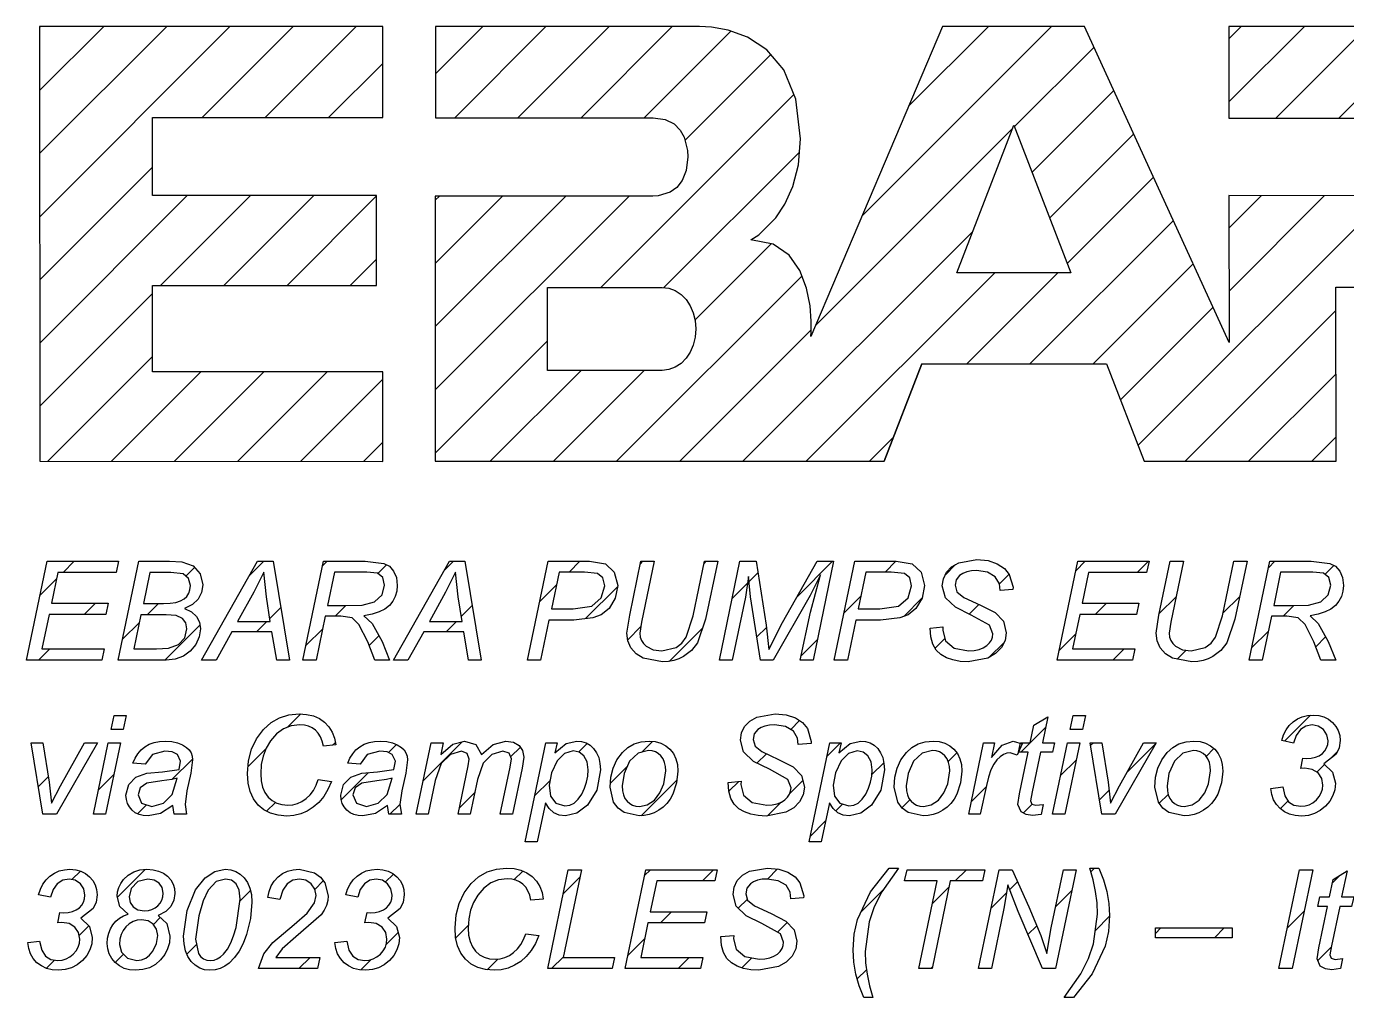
# Model space of a CAD drawing. Extents: x 165 to 842, y 228 to 389.
# Drawn here: x 697.1 to 790.9, y 296.8 to 365.9 of the extents above; entities that cross this region are included whole.
import ezdxf

# ---------------------------------------------------------------- set-up
doc = ezdxf.new("R2010")
doc.units = 0
doc.layers.add('DIM', color=3, linetype='CONTINUOUS')
doc.layers.add('LAYER_1', color=7, linetype='CONTINUOUS')

# ---------------------------------------------------------------- blocks, each defined once
blk = doc.blocks.new('ebara logo 2016')
at = {"layer": 'LAYER_1', "color": 250}
for points in [[(-5.8493, 76.8657), (-0.974, 76.8626), (-0.9777, 78.1392), (-4.2472, 78.1388), (-4.2472, 79.3661), (-1.0643, 79.3661), (-1.0643, 80.643), (-4.2472, 80.643), (-4.2472, 81.7517), (-0.977, 81.7517), (-0.9777, 83.0442), (-5.8535, 83.0472), (-5.8493, 76.8657)], [(7.9933, 81.6438), (8.8034, 79.5444), (7.1833, 79.5444), (7.9933, 81.6438)], [(2.9945, 79.3373), (3.0912, 79.3253), (3.1813, 79.291), (3.2628, 79.2366), (3.3339, 79.1646), (3.3925, 79.0772), (3.4368, 78.977), (3.4647, 78.8662), (3.4745, 78.7473), (3.4647, 78.6283), (3.4368, 78.5174), (3.3925, 78.4171), (3.3339, 78.3297), (3.2628, 78.2576), (3.1813, 78.2031), (3.0912, 78.1687), (2.9945, 78.1567), (1.3671, 78.1576), (1.3671, 79.3374), (2.9945, 79.3373)], [(-6.0407, 74.0397), (-5.7467, 75.4442), (-4.733, 75.4442), (-4.7667, 75.2843), (-5.5924, 75.2843), (-5.6846, 74.8474), (-4.8799, 74.8474), (-4.9132, 74.6872), (-5.718, 74.6872), (-5.8197, 74.1986), (-4.9354, 74.1986), (-4.9688, 74.0397), (-6.0407, 74.0397)], [(-4.735, 74.0397), (-4.441, 75.4442), (-4.0061, 75.4442), (-3.8298, 75.4347), (-3.6712, 75.3775), (-3.5712, 75.2663), (-3.5355, 75.1106), (-3.5515, 75.0017), (-3.5993, 74.9066), (-3.68, 74.8291), (-3.7942, 74.7725), (-3.6946, 74.7257), (-3.6238, 74.66), (-3.5814, 74.5784), (-3.5672, 74.4841), (-3.5839, 74.3706), (-3.6339, 74.2621), (-3.7111, 74.1677), (-3.8102, 74.0976), (-3.9261, 74.0542), (-4.0548, 74.0397), (-4.735, 74.0397)], [(-3.5508, 74.0397), (-2.7549, 75.4442), (-2.5335, 75.4442), (-2.3017, 74.0397), (-2.4835, 74.0397), (-2.5515, 74.4439), (-3.1199, 74.4439), (-3.3448, 74.0397), (-3.5508, 74.0397)], [(-2.111, 74.0397), (-1.8167, 75.4442), (-1.2278, 75.4442), (-0.9632, 75.4151), (-0.8828, 75.3729), (-0.822, 75.3052), (-0.7834, 75.2142), (-0.7706, 75.1021), (-0.7776, 75.02), (-0.7986, 74.9452), (-0.8337, 74.8777), (-0.8828, 74.8176), (-0.9474, 74.766), (-1.0293, 74.7244), (-1.1285, 74.6928), (-1.2448, 74.6711), (-1.129, 74.56), (-0.9871, 74.3042), (-0.8799, 74.0397), (-1.0898, 74.0397), (-1.1902, 74.3013), (-1.3148, 74.5466), (-1.4125, 74.6407), (-1.5744, 74.6633), (-1.7928, 74.6633), (-1.9233, 74.0397), (-2.111, 74.0397)], [(-0.8252, 74.0397), (-0.0293, 75.4442), (0.1921, 75.4442), (0.4239, 74.0397), (0.2421, 74.0397), (0.1741, 74.4439), (-0.3943, 74.4439), (-0.6192, 74.0397), (-0.8252, 74.0397)], [(1.0793, 74.0397), (1.3732, 75.4442), (1.9596, 75.4442), (2.1881, 75.4092), (2.314, 75.2895), (2.364, 75.0992), (2.3284, 74.9219), (2.2388, 74.7735), (2.1293, 74.6855), (2.0102, 74.6414), (1.7375, 74.6097), (1.3857, 74.6097), (1.267, 74.0397), (1.0793, 74.0397)], [(2.6924, 75.4442), (2.8804, 75.4442), (2.7003, 74.5809), (2.6783, 74.422), (2.6838, 74.3681), (2.7005, 74.3198), (2.7283, 74.2771), (2.7673, 74.2398), (2.8679, 74.1881), (2.9916, 74.1708), (3.1911, 74.2202), (3.274, 74.2813), (3.3372, 74.3654), (3.434, 74.6711), (3.5959, 75.4442), (3.7836, 75.4442), (3.6123, 74.6201), (3.4962, 74.2863), (3.4106, 74.1754), (3.297, 74.0891), (3.2307, 74.0567), (3.1594, 74.0334), (3.0828, 74.0195), (3.0011, 74.0148), (2.7258, 74.0675), (2.6237, 74.1302), (2.5511, 74.213), (2.5078, 74.3123), (2.4933, 74.4239), (2.5325, 74.6777), (2.6924, 75.4442)], [(3.8068, 74.0397), (4.0998, 75.4442), (4.3307, 75.4442), (4.4726, 74.5341), (4.5089, 74.1901), (4.7044, 74.5743), (5.1969, 75.4442), (5.4314, 75.4442), (5.1384, 74.0397), (4.9536, 74.0397), (5.1001, 74.7228), (5.2456, 75.2535), (5.0962, 74.9586), (4.573, 74.0397), (4.3922, 74.0397), (4.2512, 74.9403), (4.2234, 75.2287), (4.1767, 74.9354), (3.9896, 74.0397), (3.8068, 74.0397)], [(5.4392, 74.0397), (5.7331, 75.4442), (6.3195, 75.4442), (6.548, 75.4092), (6.6739, 75.2895), (6.7239, 75.0992), (6.6883, 74.9219), (6.5987, 74.7735), (6.4892, 74.6855), (6.3701, 74.6414), (6.0974, 74.6097), (5.7456, 74.6097), (5.6269, 74.0397), (5.4392, 74.0397)], [(6.8015, 74.4939), (6.9853, 74.5109), (6.9836, 74.4622), (7.0209, 74.3131), (7.1445, 74.2088), (7.3495, 74.1718), (7.4287, 74.1764), (7.498, 74.1902), (7.5574, 74.2133), (7.6066, 74.2457), (7.6454, 74.2839), (7.6731, 74.3247), (7.6897, 74.3682), (7.6952, 74.4144), (7.6484, 74.5351), (7.3868, 74.6806), (7.1609, 74.7908), (7.0209, 74.9262), (6.9758, 75.0936), (6.9907, 75.1965), (7.0353, 75.2888), (7.1084, 75.3658), (7.2089, 75.4223), (7.4673, 75.468), (7.6255, 75.4537), (7.7567, 75.4105), (7.8582, 75.3435), (7.9277, 75.2574), (7.9807, 75.0743), (7.9797, 75.0456), (7.7988, 75.0312), (7.7881, 75.124), (7.7289, 75.2228), (7.618, 75.2875), (7.4607, 75.3121), (7.3882, 75.3077), (7.3243, 75.2947), (7.2689, 75.2732), (7.222, 75.2431), (7.1731, 75.1817), (7.1569, 75.1031), (7.1838, 75.0106), (7.2805, 74.9308), (7.517, 74.8206), (7.7259, 74.715), (7.8436, 74.592), (7.8848, 74.4278), (7.8676, 74.3182), (7.8155, 74.2173), (7.7328, 74.132), (7.6236, 74.0685), (7.3427, 74.0158), (7.229, 74.0223), (7.1261, 74.0418), (7.0342, 74.0743), (6.9532, 74.1198), (6.8872, 74.1821), (6.8399, 74.2653), (6.8113, 74.3692), (6.8015, 74.4939)], [(8.6056, 74.0397), (8.8996, 75.4442), (9.9133, 75.4442), (9.8796, 75.2843), (9.0539, 75.2843), (8.9617, 74.8474), (9.7664, 74.8474), (9.7331, 74.6872), (8.9283, 74.6872), (8.8266, 74.1986), (9.7109, 74.1986), (9.6775, 74.0397), (8.6056, 74.0397)], [(10.2148, 75.4442), (10.4028, 75.4442), (10.2227, 74.5809), (10.2007, 74.422), (10.2062, 74.3681), (10.2229, 74.3198), (10.2507, 74.2771), (10.2897, 74.2398), (10.3903, 74.1881), (10.514, 74.1708), (10.7135, 74.2202), (10.7964, 74.2813), (10.8596, 74.3654), (10.9564, 74.6711), (11.1183, 75.4442), (11.306, 75.4442), (11.1347, 74.6201), (11.0186, 74.2863), (10.933, 74.1754), (10.8194, 74.0891), (10.7531, 74.0567), (10.6818, 74.0334), (10.6052, 74.0195), (10.5235, 74.0148), (10.2482, 74.0675), (10.1461, 74.1302), (10.0735, 74.213), (10.0302, 74.3123), (10.0157, 74.4239), (10.0549, 74.6777), (10.2148, 75.4442)], [(11.3348, 74.0397), (11.6291, 75.4442), (12.218, 75.4442), (12.4826, 75.4151), (12.563, 75.3729), (12.6238, 75.3052), (12.6624, 75.2142), (12.6752, 75.1021), (12.6682, 75.02), (12.6472, 74.9452), (12.6121, 74.8777), (12.563, 74.8176), (12.4984, 74.766), (12.4165, 74.7244), (12.3173, 74.6928), (12.201, 74.6711), (12.3168, 74.56), (12.4587, 74.3042), (12.5659, 74.0397), (12.356, 74.0397), (12.2556, 74.3013), (12.131, 74.5466), (12.0333, 74.6407), (11.8714, 74.6633), (11.653, 74.6633), (11.5225, 74.0397), (11.3348, 74.0397)], [(-4.3785, 74.8444), (-4.094, 74.8444), (-3.9992, 74.8485), (-3.9186, 74.8606), (-3.8524, 74.881), (-3.8004, 74.9095), (-3.7613, 74.9458), (-3.7333, 74.9895), (-3.7164, 75.0406), (-3.7108, 75.0992), (-3.7386, 75.2019), (-3.8128, 75.2646), (-3.9878, 75.2843), (-4.2866, 75.2843), (-4.3785, 74.8444)], [(-3.0394, 74.5887), (-2.5747, 74.5887), (-2.6294, 74.9412), (-2.6686, 75.2908), (-2.8085, 75.0044), (-3.0394, 74.5887)], [(-1.7611, 74.8157), (-1.5015, 74.8157), (-1.267, 74.8206), (-1.0924, 74.8683), (-0.9871, 74.969), (-0.9498, 75.1051), (-0.9776, 75.2117), (-1.0506, 75.2735), (-1.2036, 75.2898), (-1.6617, 75.2898), (-1.7611, 74.8157)], [(-0.3138, 74.5887), (0.1509, 74.5887), (0.0962, 74.9412), (0.057, 75.2908), (-0.0829, 75.0044), (-0.3138, 74.5887)], [(1.4193, 74.7689), (1.7287, 74.7689), (1.9932, 74.8075), (2.1283, 74.9259), (2.179, 75.0946), (2.1522, 75.2071), (2.0766, 75.2712), (1.8886, 75.2918), (1.5286, 75.2918), (1.4193, 74.7689)], [(5.7792, 74.7689), (6.0886, 74.7689), (6.3531, 74.8075), (6.4882, 74.9259), (6.5389, 75.0946), (6.5121, 75.2071), (6.4365, 75.2712), (6.2485, 75.2918), (5.8885, 75.2918), (5.7792, 74.7689)], [(11.6847, 74.8157), (11.9443, 74.8157), (12.1788, 74.8206), (12.3534, 74.8683), (12.4587, 74.969), (12.496, 75.1051), (12.4682, 75.2117), (12.3952, 75.2735), (12.2422, 75.2898), (11.7841, 75.2898), (11.6847, 74.8157)], [(-4.5136, 74.1986), (-4.1938, 74.1986), (-4.0224, 74.2075), (-3.8776, 74.2594), (-3.7906, 74.3569), (-3.7589, 74.4831), (-3.7744, 74.5701), (-3.8207, 74.6332), (-3.9104, 74.6716), (-4.0558, 74.6845), (-4.4122, 74.6845), (-4.5136, 74.1986)], [(-4.8367, 73.0557), (-4.7955, 73.2523), (-4.6232, 73.2523), (-4.664, 73.0557), (-4.8367, 73.0557)], [(-1.8927, 72.3422), (-1.7067, 72.3164), (-1.7558, 72.2022), (-1.8151, 72.1028), (-1.8844, 72.0182), (-1.9637, 71.9485), (-2.0504, 71.894), (-2.1424, 71.8551), (-2.2396, 71.8317), (-2.342, 71.8239), (-2.4632, 71.8337), (-2.5713, 71.8629), (-2.6662, 71.9117), (-2.7478, 71.9799), (-2.8133, 72.0665), (-2.8601, 72.17), (-2.8882, 72.2902), (-2.8976, 72.4272), (-2.8834, 72.6088), (-2.8407, 72.774), (-2.7694, 72.9226), (-2.6697, 73.0548), (-2.562, 73.1517), (-2.4419, 73.2209), (-2.3095, 73.2623), (-2.1648, 73.2761), (-2.0585, 73.2686), (-1.9627, 73.2462), (-1.8776, 73.2088), (-1.8031, 73.1565), (-1.7412, 73.0915), (-1.6938, 73.0162), (-1.6609, 72.9306), (-1.6426, 72.8347), (-1.8178, 72.8183), (-1.8355, 72.8896), (-1.8605, 72.9513), (-1.8927, 73.0034), (-1.9323, 73.0459), (-1.9788, 73.0788), (-2.0316, 73.1023), (-2.0906, 73.1164), (-2.1559, 73.1211), (-2.2788, 73.1068), (-2.3892, 73.0638), (-2.4872, 72.9921), (-2.5729, 72.8919), (-2.6332, 72.7887), (-2.6764, 72.6762), (-2.7023, 72.5545), (-2.7109, 72.4236), (-2.7042, 72.3217), (-2.6842, 72.2326), (-2.651, 72.1564), (-2.6046, 72.0931), (-2.5474, 72.0432), (-2.4822, 72.0075), (-2.4089, 71.9861), (-2.3276, 71.9789), (-2.2565, 71.9848), (-2.1888, 72.0027), (-2.1247, 72.0323), (-2.0641, 72.0738), (-2.0092, 72.1262), (-1.9624, 72.1884), (-1.9235, 72.2604), (-1.8927, 72.3422)], [(3.9321, 72.302), (4.1159, 72.319), (4.1142, 72.2703), (4.1515, 72.1212), (4.2751, 72.0169), (4.4801, 71.9799), (4.5593, 71.9845), (4.6286, 71.9983), (4.688, 72.0214), (4.7372, 72.0538), (4.776, 72.092), (4.8037, 72.1328), (4.8203, 72.1763), (4.8258, 72.2225), (4.779, 72.3432), (4.5174, 72.4887), (4.2915, 72.5989), (4.1515, 72.7343), (4.1064, 72.9017), (4.1213, 73.0046), (4.1659, 73.0969), (4.239, 73.1739), (4.3395, 73.2304), (4.5979, 73.2761), (4.7561, 73.2618), (4.8873, 73.2186), (4.9888, 73.1516), (5.0583, 73.0655), (5.1113, 72.8824), (5.1103, 72.8537), (4.9294, 72.8393), (4.9187, 72.9321), (4.8595, 73.0309), (4.7486, 73.0956), (4.5913, 73.1202), (4.5188, 73.1158), (4.4549, 73.1028), (4.3995, 73.0813), (4.3526, 73.0512), (4.3037, 72.9898), (4.2875, 72.9112), (4.3144, 72.8187), (4.4111, 72.7389), (4.6476, 72.6287), (4.8565, 72.5231), (4.9742, 72.4001), (5.0154, 72.2359), (4.9982, 72.1263), (4.9461, 72.0254), (4.8634, 71.9401), (4.7542, 71.8766), (4.4733, 71.8239), (4.3596, 71.8304), (4.2567, 71.8499), (4.1648, 71.8824), (4.0838, 71.9279), (4.0178, 71.9902), (3.9705, 72.0734), (3.9419, 72.1773), (3.9321, 72.302)], [(8.4087, 71.9887), (8.3803, 71.8468), (8.2593, 71.8305), (8.1666, 71.8433), (8.0948, 71.8815), (8.0487, 71.9858), (8.0736, 72.1401), (8.1972, 72.731), (8.0601, 72.731), (8.0879, 72.8651), (8.225, 72.8651), (8.2776, 73.1153), (8.4761, 73.2349), (8.3983, 72.8651), (8.569, 72.8651), (8.5402, 72.731), (8.3705, 72.731), (8.2527, 72.1686), (8.2308, 72.0404), (8.2485, 71.9933), (8.3064, 71.9773), (8.4087, 71.9887)], [(8.7949, 73.0557), (8.8361, 73.2523), (9.0084, 73.2523), (8.9676, 73.0557), (8.7949, 73.0557)], [(11.6441, 72.2157), (11.8128, 72.2366), (11.8435, 72.1102), (11.8975, 72.0254), (11.9733, 71.9778), (12.0695, 71.9619), (12.1316, 71.9676), (12.1892, 71.9848), (12.2424, 72.0135), (12.2912, 72.0538), (12.3321, 72.1014), (12.3614, 72.1524), (12.3789, 72.2067), (12.3847, 72.2644), (12.3671, 72.359), (12.3147, 72.4354), (12.2328, 72.4862), (12.127, 72.5031), (12.0714, 72.4992), (12.1012, 72.644), (12.1489, 72.6401), (12.2189, 72.6446), (12.2804, 72.6582), (12.3332, 72.6808), (12.3775, 72.7124), (12.4125, 72.7507), (12.4374, 72.7931), (12.4523, 72.8397), (12.4573, 72.8903), (12.441, 72.9793), (12.3919, 73.0531), (12.3189, 73.1026), (12.2313, 73.1192), (12.1431, 73.1023), (12.0643, 73.0515), (12.0031, 72.97), (11.9688, 72.8605), (11.7984, 72.8949), (11.8243, 72.9767), (11.86, 73.0487), (11.9053, 73.1108), (11.9603, 73.163), (12.0229, 73.2046), (12.091, 73.2344), (12.1647, 73.2522), (12.2438, 73.2582), (12.326, 73.2516), (12.3998, 73.232), (12.4655, 73.1993), (12.523, 73.1535), (12.5698, 73.0983), (12.6032, 73.0372), (12.6233, 72.97), (12.63, 72.8968), (12.6155, 72.7928), (12.5721, 72.7029), (12.3981, 72.5652), (12.5211, 72.4475), (12.5619, 72.2896), (12.5531, 72.1983), (12.5266, 72.1133), (12.4825, 72.0346), (12.4207, 71.9623), (12.3466, 71.9017), (12.2655, 71.8585), (12.1776, 71.8325), (12.0829, 71.8239), (11.9921, 71.8306), (11.9105, 71.8506), (11.8381, 71.8839), (11.7749, 71.9305), (11.7227, 71.9885), (11.6835, 72.0553), (11.6573, 72.1311), (11.6441, 72.2157)], [(-5.8072, 71.8478), (-5.9737, 72.8651), (-5.8053, 72.8651), (-5.718, 72.3046), (-5.6826, 72.0048), (-5.5551, 72.253), (-5.215, 72.8651), (-5.0319, 72.8651), (-5.6146, 71.8478), (-5.8072, 71.8478)], [(-5.0895, 71.8478), (-4.8769, 72.8651), (-4.7036, 72.8651), (-4.9162, 71.8478), (-5.0895, 71.8478)], [(-3.961, 71.9743), (-4.1343, 71.8609), (-4.3125, 71.8249), (-4.3795, 71.8301), (-4.4398, 71.8456), (-4.4932, 71.8714), (-4.5398, 71.9076), (-4.5774, 71.952), (-4.6043, 72.0021), (-4.6204, 72.0581), (-4.6258, 72.1199), (-4.5872, 72.2706), (-4.4842, 72.3762), (-4.3269, 72.4331), (-4.1052, 72.4514), (-3.8711, 72.4858), (-3.8508, 72.6038), (-3.8949, 72.6987), (-3.9692, 72.7344), (-4.0712, 72.7464), (-4.2497, 72.698), (-4.3508, 72.5607), (-4.5264, 72.576), (-4.4955, 72.6471), (-4.4569, 72.7095), (-4.4105, 72.763), (-4.3563, 72.8079), (-4.2942, 72.8431), (-4.2246, 72.8682), (-4.1474, 72.8833), (-4.0627, 72.8883), (-3.9732, 72.8827), (-3.8935, 72.8657), (-3.8237, 72.8375), (-3.7638, 72.7981), (-3.7269, 72.7622), (-3.7005, 72.7211), (-3.6847, 72.675), (-3.6794, 72.6238), (-3.7033, 72.4351), (-3.7599, 72.182), (-3.7867, 71.9858), (-3.7654, 71.8478), (-3.941, 71.8478), (-3.961, 71.9743)], [(-0.9078, 71.9743), (-1.0811, 71.8609), (-1.2593, 71.8249), (-1.3263, 71.8301), (-1.3866, 71.8456), (-1.44, 71.8714), (-1.4866, 71.9076), (-1.5242, 71.952), (-1.5511, 72.0021), (-1.5672, 72.0581), (-1.5726, 72.1199), (-1.534, 72.2706), (-1.431, 72.3762), (-1.2737, 72.4331), (-1.052, 72.4514), (-0.8179, 72.4858), (-0.7976, 72.6038), (-0.8417, 72.6987), (-0.916, 72.7344), (-1.018, 72.7464), (-1.1965, 72.698), (-1.2976, 72.5607), (-1.4732, 72.576), (-1.4423, 72.6471), (-1.4037, 72.7095), (-1.3573, 72.763), (-1.3031, 72.8079), (-1.241, 72.8431), (-1.1714, 72.8682), (-1.0942, 72.8833), (-1.0095, 72.8883), (-0.92, 72.8827), (-0.8403, 72.8657), (-0.7705, 72.8375), (-0.7106, 72.7981), (-0.6737, 72.7622), (-0.6473, 72.7211), (-0.6315, 72.675), (-0.6262, 72.6238), (-0.6501, 72.4351), (-0.7067, 72.182), (-0.7335, 71.9858), (-0.7122, 71.8478), (-0.8878, 71.8478), (-0.9078, 71.9743)], [(-0.5036, 71.8478), (-0.2907, 72.8651), (-0.1174, 72.8651), (-0.1527, 72.6977), (0.0199, 72.8471), (0.1854, 72.8883), (0.344, 72.838), (0.4277, 72.6977), (0.5909, 72.8409), (0.7717, 72.8883), (0.883, 72.8731), (0.9627, 72.8278), (1.0105, 72.7553), (1.0264, 72.6584), (1.0045, 72.5031), (0.8675, 71.8478), (0.6939, 71.8478), (0.8338, 72.5204), (0.8521, 72.6382), (0.8204, 72.7166), (0.7315, 72.7454), (0.5732, 72.6987), (0.4483, 72.5754), (0.3701, 72.3412), (0.2668, 71.8478), (0.0932, 71.8478), (0.237, 72.5348), (0.2524, 72.6342), (0.2214, 72.7147), (0.1403, 72.7454), (-0.0144, 72.6987), (-0.1462, 72.5679), (-0.2296, 72.3288), (-0.33, 71.8478), (-0.5036, 71.8478)], [(1.0463, 71.458), (1.3406, 72.8651), (1.5005, 72.8651), (1.4708, 72.7235), (1.6303, 72.8523), (1.7795, 72.8883), (1.8492, 72.8817), (1.9126, 72.8618), (1.9698, 72.8287), (2.0208, 72.7824), (2.0627, 72.7237), (2.0926, 72.6536), (2.1106, 72.5721), (2.1166, 72.4792), (2.064, 72.1892), (1.9345, 71.9789), (1.7795, 71.8622), (1.6186, 71.8249), (1.5321, 71.8365), (1.456, 71.8713), (1.3902, 71.9293), (1.3347, 72.0106), (1.22, 71.458), (1.0463, 71.458)], [(2.2536, 72.234), (2.2646, 72.3765), (2.2975, 72.5062), (2.3522, 72.6231), (2.4289, 72.7271), (2.5069, 72.7977), (2.5961, 72.8481), (2.6966, 72.8782), (2.8082, 72.8883), (2.8957, 72.8811), (2.9744, 72.8594), (3.0441, 72.8235), (3.1048, 72.7732), (3.154, 72.7107), (3.1891, 72.6382), (3.2103, 72.5555), (3.2173, 72.4629), (3.1996, 72.2936), (3.1463, 72.1365), (3.1072, 72.0656), (3.0606, 72.0034), (3.0064, 71.95), (2.9449, 71.9054), (2.8786, 71.8702), (2.8105, 71.845), (2.7407, 71.8299), (2.6692, 71.8249), (2.4534, 71.8756), (2.3677, 71.9368), (2.305, 72.0191), (2.2536, 72.234)], [(5.0825, 71.458), (5.3768, 72.8651), (5.5367, 72.8651), (5.507, 72.7235), (5.6665, 72.8523), (5.8157, 72.8883), (5.8854, 72.8817), (5.9488, 72.8618), (6.006, 72.8287), (6.057, 72.7824), (6.0989, 72.7237), (6.1288, 72.6536), (6.1468, 72.5721), (6.1528, 72.4792), (6.1002, 72.1892), (5.9707, 71.9789), (5.8157, 71.8622), (5.6548, 71.8249), (5.5683, 71.8365), (5.4922, 71.8713), (5.4264, 71.9293), (5.3709, 72.0106), (5.2562, 71.458), (5.0825, 71.458)], [(6.2898, 72.234), (6.3008, 72.3765), (6.3337, 72.5062), (6.3884, 72.6231), (6.4651, 72.7271), (6.5431, 72.7977), (6.6323, 72.8481), (6.7328, 72.8782), (6.8444, 72.8883), (6.9319, 72.8811), (7.0106, 72.8594), (7.0803, 72.8235), (7.141, 72.7732), (7.1902, 72.7107), (7.2253, 72.6382), (7.2465, 72.5555), (7.2535, 72.4629), (7.2358, 72.2936), (7.1825, 72.1365), (7.1434, 72.0656), (7.0968, 72.0034), (7.0426, 71.95), (6.9811, 71.9054), (6.9148, 71.8702), (6.8467, 71.845), (6.7769, 71.8299), (6.7054, 71.8249), (6.4896, 71.8756), (6.4039, 71.9368), (6.3412, 72.0191), (6.2898, 72.234)], [(7.3503, 71.8478), (7.5632, 72.8651), (7.7162, 72.8651), (7.6733, 72.6575), (7.827, 72.8317), (7.9807, 72.8883), (8.1083, 72.8507), (8.0373, 72.6898), (7.9385, 72.7225), (7.8928, 72.7161), (7.8464, 72.697), (7.7994, 72.6653), (7.7518, 72.6208), (7.7064, 72.5599), (7.6662, 72.4788), (7.6312, 72.3775), (7.6014, 72.2559), (7.5151, 71.8478), (7.3503, 71.8478)], [(8.5421, 71.8478), (8.7547, 72.8651), (8.928, 72.8651), (8.7154, 71.8478), (8.5421, 71.8478)], [(9.2413, 71.8478), (9.0748, 72.8651), (9.2432, 72.8651), (9.3305, 72.3046), (9.3659, 72.0048), (9.4934, 72.253), (9.8335, 72.8651), (10.0166, 72.8651), (9.4339, 71.8478), (9.2413, 71.8478)], [(9.9963, 72.234), (10.0073, 72.3765), (10.0402, 72.5062), (10.0949, 72.6231), (10.1716, 72.7271), (10.2496, 72.7977), (10.3388, 72.8481), (10.4393, 72.8782), (10.5509, 72.8883), (10.6384, 72.8811), (10.7171, 72.8594), (10.7868, 72.8235), (10.8475, 72.7732), (10.8967, 72.7107), (10.9318, 72.6382), (10.953, 72.5555), (10.96, 72.4629), (10.9423, 72.2936), (10.889, 72.1365), (10.8499, 72.0656), (10.8033, 72.0034), (10.7491, 71.95), (10.6876, 71.9054), (10.6213, 71.8702), (10.5532, 71.845), (10.4834, 71.8299), (10.4119, 71.8249), (10.1961, 71.8756), (10.1104, 71.9368), (10.0477, 72.0191), (9.9963, 72.234)], [(1.3893, 72.2634), (1.4057, 72.1055), (1.4842, 72.0048), (1.6107, 71.9665), (1.6819, 71.977), (1.7459, 72.0086), (1.8026, 72.0611), (1.8521, 72.1346), (1.8924, 72.2191), (1.9212, 72.3046), (1.9385, 72.391), (1.9443, 72.4783), (1.9289, 72.5928), (1.8825, 72.6781), (1.8131, 72.7308), (1.7284, 72.7484), (1.6058, 72.7134), (1.5012, 72.6091), (1.4211, 72.439), (1.3893, 72.2634)], [(2.4269, 72.251), (2.4312, 72.1835), (2.4442, 72.1247), (2.4658, 72.0746), (2.4959, 72.0332), (2.5328, 72.0008), (2.5744, 71.9776), (2.6205, 71.9636), (2.6712, 71.959), (2.7814, 71.9815), (2.8831, 72.0499), (2.9629, 72.1549), (3.0162, 72.2817), (3.0459, 72.4639), (3.0416, 72.529), (3.0285, 72.5863), (3.0068, 72.636), (2.9763, 72.6781), (2.9395, 72.7113), (2.8981, 72.735), (2.8522, 72.7492), (2.8017, 72.7539), (2.6532, 72.7153), (2.5319, 72.6019), (2.4524, 72.4279), (2.4269, 72.251)], [(5.4255, 72.2634), (5.4419, 72.1055), (5.5204, 72.0048), (5.6469, 71.9665), (5.7181, 71.977), (5.7821, 72.0086), (5.8388, 72.0611), (5.8883, 72.1346), (5.9286, 72.2191), (5.9574, 72.3046), (5.9747, 72.391), (5.9805, 72.4783), (5.9651, 72.5928), (5.9187, 72.6781), (5.8493, 72.7308), (5.7646, 72.7484), (5.642, 72.7134), (5.5374, 72.6091), (5.4573, 72.439), (5.4255, 72.2634)], [(6.4631, 72.251), (6.4674, 72.1835), (6.4804, 72.1247), (6.502, 72.0746), (6.5321, 72.0332), (6.569, 72.0008), (6.6106, 71.9776), (6.6567, 71.9636), (6.7074, 71.959), (6.8176, 71.9815), (6.9193, 72.0499), (6.9991, 72.1549), (7.0524, 72.2817), (7.0821, 72.4639), (7.0778, 72.529), (7.0647, 72.5863), (7.043, 72.636), (7.0125, 72.6781), (6.9757, 72.7113), (6.9343, 72.735), (6.8884, 72.7492), (6.8379, 72.7539), (6.6894, 72.7153), (6.5681, 72.6019), (6.4886, 72.4279), (6.4631, 72.251)], [(10.1696, 72.251), (10.1739, 72.1835), (10.1869, 72.1247), (10.2085, 72.0746), (10.2386, 72.0332), (10.2755, 72.0008), (10.3171, 71.9776), (10.3632, 71.9636), (10.4139, 71.959), (10.5241, 71.9815), (10.6258, 72.0499), (10.7056, 72.1549), (10.7589, 72.2817), (10.7886, 72.4639), (10.7843, 72.529), (10.7712, 72.5863), (10.7495, 72.636), (10.719, 72.6781), (10.6822, 72.7113), (10.6408, 72.735), (10.5949, 72.7492), (10.5444, 72.7539), (10.3959, 72.7153), (10.2746, 72.6019), (10.1951, 72.4279), (10.1696, 72.251)], [(-3.8969, 72.3632), (-3.975, 72.3412), (-4.1143, 72.3249), (-4.3279, 72.2909), (-4.4217, 72.2252), (-4.4534, 72.1258), (-4.4031, 72.0057), (-4.2599, 71.959), (-4.0941, 72.0044), (-3.9688, 72.1313), (-3.8969, 72.3632)], [(-0.8437, 72.3632), (-0.9218, 72.3412), (-1.0611, 72.3249), (-1.2747, 72.2909), (-1.3685, 72.2252), (-1.4002, 72.1258), (-1.3499, 72.0057), (-1.2067, 71.959), (-1.0409, 72.0044), (-0.9156, 72.1313), (-0.8437, 72.3632)], [(-6.0217, 70.0238), (-5.853, 70.0447), (-5.8223, 69.9183), (-5.7683, 69.8335), (-5.6925, 69.7859), (-5.5963, 69.77), (-5.5342, 69.7757), (-5.4766, 69.7929), (-5.4234, 69.8216), (-5.3746, 69.8619), (-5.3337, 69.9095), (-5.3045, 69.9605), (-5.2869, 70.0148), (-5.2811, 70.0725), (-5.2987, 70.1671), (-5.3511, 70.2435), (-5.433, 70.2943), (-5.5388, 70.3112), (-5.5944, 70.3073), (-5.5646, 70.4521), (-5.5169, 70.4482), (-5.4469, 70.4527), (-5.3854, 70.4663), (-5.3326, 70.4889), (-5.2883, 70.5205), (-5.2533, 70.5588), (-5.2284, 70.6012), (-5.2135, 70.6478), (-5.2085, 70.6984), (-5.2248, 70.7874), (-5.2739, 70.8612), (-5.3469, 70.9107), (-5.4345, 70.9273), (-5.5227, 70.9104), (-5.6015, 70.8596), (-5.6627, 70.7781), (-5.697, 70.6686), (-5.8674, 70.703), (-5.8415, 70.7848), (-5.8058, 70.8568), (-5.7605, 70.9189), (-5.7055, 70.9711), (-5.6429, 71.0127), (-5.5748, 71.0425), (-5.5011, 71.0603), (-5.422, 71.0663), (-5.3398, 71.0597), (-5.266, 71.0401), (-5.2003, 71.0074), (-5.1428, 70.9616), (-5.096, 70.9064), (-5.0626, 70.8453), (-5.0425, 70.7781), (-5.0358, 70.7049), (-5.0503, 70.6009), (-5.0937, 70.511), (-5.2677, 70.3733), (-5.1447, 70.2556), (-5.1039, 70.0977), (-5.1127, 70.0064), (-5.1392, 69.9214), (-5.1833, 69.8427), (-5.2451, 69.7704), (-5.3192, 69.7098), (-5.4003, 69.6666), (-5.4882, 69.6406), (-5.5829, 69.632), (-5.6737, 69.6387), (-5.7553, 69.6587), (-5.8277, 69.692), (-5.8909, 69.7386), (-5.9431, 69.7966), (-5.9823, 69.8634), (-6.0085, 69.9392), (-6.0217, 70.0238)], [(-4.595, 70.4279), (-4.7131, 70.5388), (-4.7523, 70.684), (-4.7465, 70.7464), (-4.7293, 70.8065), (-4.7006, 70.8642), (-4.6604, 70.9194), (-4.5937, 70.9836), (-4.516, 71.0295), (-4.4274, 71.0571), (-4.3279, 71.0663), (-4.2403, 71.06), (-4.1626, 71.0413), (-4.0946, 71.0102), (-4.0365, 70.9668), (-3.9901, 70.9145), (-3.9569, 70.8567), (-3.937, 70.7932), (-3.9303, 70.7242), (-3.9447, 70.6267), (-3.9878, 70.5391), (-4.0616, 70.4651), (-4.168, 70.408), (-4.0473, 70.2958), (-4.0002, 70.1147), (-4.0085, 70.023), (-4.0336, 69.9364), (-4.0754, 69.8549), (-4.134, 69.7785), (-4.2063, 69.7139), (-4.2897, 69.6679), (-4.3841, 69.6402), (-4.4897, 69.631), (-4.5744, 69.6378), (-4.6508, 69.6583), (-4.719, 69.6924), (-4.7791, 69.7403), (-4.8281, 69.7982), (-4.8632, 69.8631), (-4.8843, 69.9348), (-4.8913, 70.0133), (-4.8863, 70.0876), (-4.8714, 70.1566), (-4.8466, 70.2201), (-4.8118, 70.2782), (-4.7683, 70.329), (-4.7178, 70.3709), (-4.66, 70.4038), (-4.595, 70.4279)], [(-4.5816, 70.6761), (-4.5671, 70.595), (-4.5238, 70.531), (-4.4549, 70.4897), (-4.3642, 70.476), (-4.3076, 70.4805), (-4.2565, 70.4941), (-4.2111, 70.5167), (-4.1712, 70.5483), (-4.1388, 70.5865), (-4.1156, 70.6289), (-4.1017, 70.6753), (-4.097, 70.7258), (-4.1115, 70.8068), (-4.1549, 70.871), (-4.2238, 70.9133), (-4.3145, 70.9273), (-4.4554, 70.8916), (-4.5506, 70.7955), (-4.5816, 70.6761)], [(-3.8076, 70.1166), (-3.7547, 70.479), (-3.6363, 70.7729), (-3.5012, 70.9453), (-3.3636, 71.0368), (-3.2138, 71.0663), (-3.1366, 71.0588), (-3.0661, 71.0362), (-3.0022, 70.9986), (-2.945, 70.9462), (-2.8978, 70.8798), (-2.8641, 70.8001), (-2.8438, 70.707), (-2.8371, 70.6006), (-2.8559, 70.3689), (-2.912, 70.1399), (-2.9604, 70.0132), (-3.0174, 69.9034), (-3.083, 69.8105), (-3.1572, 69.7344), (-3.2196, 69.6895), (-3.2863, 69.6576), (-3.3571, 69.6384), (-3.4322, 69.632), (-3.5081, 69.6397), (-3.5779, 69.663), (-3.6416, 69.7017), (-3.6991, 69.756), (-3.7465, 69.8251), (-3.7804, 69.9082), (-3.8008, 70.0054), (-3.8076, 70.1166)], [(-3.6399, 70.0725), (-3.597, 69.8704), (-3.5643, 69.8264), (-3.5244, 69.7951), (-3.4775, 69.7763), (-3.4234, 69.77), (-3.3743, 69.7757), (-3.3275, 69.7927), (-3.2829, 69.821), (-3.2406, 69.8609), (-3.1849, 69.9326), (-3.1365, 70.0191), (-3.0954, 70.1206), (-3.0617, 70.237), (-3.0019, 70.6418), (-3.0164, 70.772), (-3.0601, 70.8602), (-3.1272, 70.9104), (-3.2128, 70.9273), (-3.3416, 70.8916), (-3.4561, 70.77), (-3.5287, 70.6182), (-3.5912, 70.406), (-3.6399, 70.0725)], [(-2.7403, 69.6559), (-2.6661, 69.8662), (-2.5402, 70.027), (-2.2374, 70.2824), (-2.0516, 70.4423), (-1.9473, 70.5892), (-1.9251, 70.6954), (-1.9423, 70.7848), (-1.9938, 70.8596), (-2.07, 70.9104), (-2.1618, 70.9273), (-2.2543, 70.9101), (-2.3342, 70.8586), (-2.3975, 70.7695), (-2.4398, 70.6389), (-2.6092, 70.6637), (-2.5907, 70.7522), (-2.5604, 70.8308), (-2.5181, 70.8995), (-2.464, 70.9583), (-2.4002, 71.0056), (-2.3291, 71.0393), (-2.2506, 71.0596), (-2.1648, 71.0663), (-1.9476, 71.0162), (-1.8626, 70.9564), (-1.8015, 70.8763), (-1.7528, 70.6905), (-1.759, 70.6212), (-1.7776, 70.5533), (-1.8088, 70.4866), (-1.8525, 70.4214), (-2.2125, 70.1042), (-2.4038, 69.9374), (-2.498, 69.8148), (-1.8695, 69.8148), (-1.9032, 69.6559), (-2.7403, 69.6559)], [(-1.6569, 70.0238), (-1.4882, 70.0447), (-1.4575, 69.9183), (-1.4035, 69.8335), (-1.3277, 69.7859), (-1.2315, 69.77), (-1.1694, 69.7757), (-1.1118, 69.7929), (-1.0586, 69.8216), (-1.0098, 69.8619), (-0.9689, 69.9095), (-0.9397, 69.9605), (-0.9221, 70.0148), (-0.9163, 70.0725), (-0.9339, 70.1671), (-0.9863, 70.2435), (-1.0682, 70.2943), (-1.174, 70.3112), (-1.2296, 70.3073), (-1.1998, 70.4521), (-1.1521, 70.4482), (-1.0821, 70.4527), (-1.0206, 70.4663), (-0.9678, 70.4889), (-0.9235, 70.5205), (-0.8885, 70.5588), (-0.8636, 70.6012), (-0.8487, 70.6478), (-0.8437, 70.6984), (-0.86, 70.7874), (-0.9091, 70.8612), (-0.9821, 70.9107), (-1.0697, 70.9273), (-1.1579, 70.9104), (-1.2367, 70.8596), (-1.2979, 70.7781), (-1.3322, 70.6686), (-1.5026, 70.703), (-1.4767, 70.7848), (-1.441, 70.8568), (-1.3957, 70.9189), (-1.3407, 70.9711), (-1.2781, 71.0127), (-1.21, 71.0425), (-1.1363, 71.0603), (-1.0572, 71.0663), (-0.975, 71.0597), (-0.9012, 71.0401), (-0.8355, 71.0074), (-0.778, 70.9616), (-0.7312, 70.9064), (-0.6978, 70.8453), (-0.6777, 70.7781), (-0.671, 70.7049), (-0.6855, 70.6009), (-0.7289, 70.511), (-0.9029, 70.3733), (-0.7799, 70.2556), (-0.7391, 70.0977), (-0.7479, 70.0064), (-0.7744, 69.9214), (-0.8185, 69.8427), (-0.8803, 69.7704), (-0.9544, 69.7098), (-1.0355, 69.6666), (-1.1234, 69.6406), (-1.2181, 69.632), (-1.3089, 69.6387), (-1.3905, 69.6587), (-1.4629, 69.692), (-1.5261, 69.7386), (-1.5783, 69.7966), (-1.6175, 69.8634), (-1.6437, 69.9392), (-1.6569, 70.0238)], [(1.0552, 70.1503), (1.2412, 70.1245), (1.1921, 70.0103), (1.1328, 69.9109), (1.0635, 69.8263), (0.9842, 69.7566), (0.8975, 69.7021), (0.8055, 69.6632), (0.7083, 69.6398), (0.6059, 69.632), (0.4847, 69.6418), (0.3766, 69.671), (0.2817, 69.7198), (0.2001, 69.788), (0.1346, 69.8746), (0.0878, 69.9781), (0.0597, 70.0983), (0.0503, 70.2353), (0.0645, 70.4169), (0.1073, 70.5821), (0.1785, 70.7307), (0.2782, 70.8629), (0.3859, 70.9598), (0.506, 71.029), (0.6384, 71.0704), (0.7831, 71.0842), (0.8894, 71.0767), (0.9852, 71.0543), (1.0703, 71.0169), (1.1448, 70.9646), (1.2067, 70.8996), (1.2541, 70.8243), (1.287, 70.7387), (1.3053, 70.6428), (1.1301, 70.6264), (1.1124, 70.6977), (1.0874, 70.7594), (1.0552, 70.8115), (1.0156, 70.854), (0.9691, 70.8869), (0.9163, 70.9104), (0.8573, 70.9245), (0.792, 70.9292), (0.6691, 70.9149), (0.5587, 70.8719), (0.4607, 70.8002), (0.375, 70.7), (0.3147, 70.5968), (0.2715, 70.4843), (0.2456, 70.3626), (0.237, 70.2317), (0.2437, 70.1298), (0.2637, 70.0407), (0.2969, 69.9645), (0.3433, 69.9012), (0.4005, 69.8513), (0.4658, 69.8156), (0.539, 69.7942), (0.6203, 69.787), (0.6914, 69.7929), (0.7591, 69.8108), (0.8232, 69.8404), (0.8838, 69.8819), (0.9387, 69.9343), (0.9856, 69.9965), (1.0244, 70.0685), (1.0552, 70.1503)], [(1.3675, 69.6559), (1.6608, 71.0604), (1.8485, 71.0604), (1.5889, 69.8148), (2.3177, 69.8148), (2.2844, 69.6559), (1.3675, 69.6559)], [(2.4685, 69.6559), (2.7625, 71.0604), (3.7762, 71.0604), (3.7425, 70.9005), (2.9168, 70.9005), (2.8246, 70.4636), (3.6293, 70.4636), (3.596, 70.3034), (2.7912, 70.3034), (2.6895, 69.8148), (3.5738, 69.8148), (3.5404, 69.6559), (2.4685, 69.6559)], [(3.8269, 70.1101), (4.0107, 70.1271), (4.009, 70.0784), (4.0463, 69.9293), (4.1699, 69.825), (4.3749, 69.788), (4.4541, 69.7926), (4.5234, 69.8064), (4.5828, 69.8295), (4.632, 69.8619), (4.6708, 69.9001), (4.6985, 69.9409), (4.7151, 69.9844), (4.7206, 70.0306), (4.6738, 70.1513), (4.4122, 70.2968), (4.1863, 70.407), (4.0463, 70.5424), (4.0012, 70.7098), (4.0161, 70.8127), (4.0607, 70.905), (4.1338, 70.982), (4.2343, 71.0385), (4.4927, 71.0842), (4.6509, 71.0699), (4.7821, 71.0267), (4.8836, 70.9597), (4.9531, 70.8736), (5.0061, 70.6905), (5.0051, 70.6618), (4.8242, 70.6474), (4.8135, 70.7402), (4.7543, 70.839), (4.6434, 70.9037), (4.4861, 70.9283), (4.4136, 70.9239), (4.3497, 70.9109), (4.2943, 70.8894), (4.2474, 70.8593), (4.1985, 70.7979), (4.1823, 70.7193), (4.2092, 70.6268), (4.3059, 70.547), (4.5424, 70.4368), (4.7513, 70.3312), (4.869, 70.2082), (4.9102, 70.044), (4.893, 69.9344), (4.8409, 69.8335), (4.7582, 69.7482), (4.649, 69.6847), (4.3681, 69.632), (4.2544, 69.6385), (4.1515, 69.658), (4.0596, 69.6905), (3.9786, 69.736), (3.9126, 69.7983), (3.8653, 69.8815), (3.8367, 69.9854), (3.8269, 70.1101)], [(5.8589, 69.2429), (5.793, 69.4088), (5.7461, 69.5771), (5.7179, 69.7476), (5.7085, 69.9204), (5.7237, 70.1441), (5.7693, 70.3518), (5.9547, 70.7471), (6.218, 71.0842), (6.3533, 71.0842), (6.1159, 70.7471), (6.0082, 70.5316), (5.9344, 70.3197), (5.8779, 69.8982), (5.8848, 69.7388), (5.9055, 69.5764), (5.94, 69.4111), (5.9881, 69.2429), (5.8589, 69.2429)], [(6.6414, 69.6559), (6.901, 70.9005), (6.4403, 70.9005), (6.474, 71.0604), (7.5792, 71.0604), (7.5459, 70.9005), (7.0887, 70.9005), (6.8294, 69.6559), (6.6414, 69.6559)], [(7.4903, 69.6559), (7.7843, 71.0604), (7.9664, 71.0604), (8.2032, 70.5336), (8.3745, 70.1271), (8.4589, 69.8685), (8.524, 70.2347), (8.6963, 71.0604), (8.8794, 71.0604), (8.5864, 69.6559), (8.4004, 69.6559), (8.0518, 70.4672), (7.9069, 70.8459), (7.8513, 70.5094), (7.6734, 69.6559), (7.4903, 69.6559)], [(9.2002, 71.0842), (9.2665, 70.9184), (9.3138, 70.7504), (9.3421, 70.5803), (9.3516, 70.408), (9.3364, 70.1836), (9.2908, 69.976), (9.1054, 69.5804), (8.8421, 69.2429), (8.7071, 69.2429), (8.9435, 69.581), (9.0517, 69.7967), (9.125, 70.0081), (9.1812, 70.4299), (9.1743, 70.5894), (9.1537, 70.7517), (9.1193, 70.9166), (9.071, 71.0842), (9.2002, 71.0842)], [(11.7583, 69.6559), (12.0522, 71.0604), (12.239, 71.0604), (11.946, 69.6559), (11.7583, 69.6559)], [(12.6614, 69.7968), (12.633, 69.6549), (12.512, 69.6386), (12.4193, 69.6514), (12.3475, 69.6896), (12.3014, 69.7939), (12.3263, 69.9482), (12.4499, 70.5391), (12.3128, 70.5391), (12.3406, 70.6732), (12.4777, 70.6732), (12.5303, 70.9234), (12.7288, 71.043), (12.651, 70.6732), (12.8217, 70.6732), (12.7929, 70.5391), (12.6232, 70.5391), (12.5054, 69.9767), (12.4835, 69.8485), (12.5012, 69.8014), (12.5591, 69.7854), (12.6614, 69.7968)], [(-4.717, 69.9989), (-4.6886, 69.8868), (-4.6029, 69.8014), (-4.4718, 69.77), (-4.4046, 69.7782), (-4.3442, 69.8029), (-4.2905, 69.8442), (-4.2435, 69.9021), (-4.1918, 70.0096), (-4.1745, 70.1255), (-4.1905, 70.2142), (-4.2383, 70.2854), (-4.3119, 70.332), (-4.4054, 70.3475), (-4.4681, 70.3415), (-4.5258, 70.3234), (-4.5786, 70.2932), (-4.6264, 70.2507), (-4.666, 70.1987), (-4.6943, 70.1394), (-4.7113, 70.0728), (-4.717, 69.9989)], [(10.0059, 70.0947), (10.0059, 70.2337), (11.0971, 70.2337), (11.0971, 70.0947), (10.0059, 70.0947)]]:
    blk.add_lwpolyline(points, close=True, dxfattribs=at)
for points in [[(14.7052, 83.0472), (11.0481, 83.0472), (11.0481, 81.7434), (14.0235, 81.7434)], [(14.0174, 80.6409), (11.0481, 80.6419), (11.0519, 78.554), (8.9965, 83.0472), (6.9775, 83.0472), (5.1092, 78.6413), (5.1124, 78.7002), (5.1125, 78.8554), (5.0954, 79.0749), (5.0469, 79.3265), (4.9528, 79.5781), (4.7991, 79.7976), (4.5715, 79.9528), (4.2559, 80.0117), (4.3667, 80.085), (4.6101, 80.3271), (4.7397, 80.5219), (4.8523, 80.7712), (4.9313, 81.0794), (4.9598, 81.4506), (4.8926, 82.0145), (4.7216, 82.4275), (4.4818, 82.713), (4.2076, 82.8943), (3.934, 82.9947), (3.6955, 83.0375), (3.527, 83.0461), (3.4631, 83.0438), (-0.2287, 83.0472), (-0.2287, 81.7497), (2.8667, 81.7497), (2.8666, 81.7497), (3.038, 81.7259), (3.1643, 81.6631), (3.2523, 81.5743), (3.3089, 81.4725), (3.3554, 81.2818), (3.3587, 81.1952), (3.3373, 81.0013), (3.2809, 80.858), (3.2011, 80.7578), (3.1096, 80.6931), (2.9383, 80.639), (2.8605, 80.6346), (-0.2294, 80.6346), (-0.2294, 76.8657), (6.1496, 76.8657), (6.6853, 78.249), (6.1496, 76.8657), (6.6853, 78.249), (9.3078, 78.249), (9.8438, 76.8657), (12.574, 76.8657), (12.5697, 79.3393), (14.0352, 79.3393)]]:
    blk.add_lwpolyline(points, dxfattribs=at)

msp = doc.modelspace()

# ---------------------------------------------------------------- linework, layer by layer
at = {"layer": 'DIM', "color": 250}
for p, q in [((698.071, 365.802), (698.139, 365.87)), ((698.074, 361.315), (702.626, 365.867)), ((698.077, 356.828), (707.114, 365.864)), ((698.081, 352.341), (711.601, 365.861)), ((709.622, 359.392), (716.089, 365.859)), ((714.112, 359.392), (720.576, 365.856)), ((726.195, 362.495), (729.567, 365.867)), ((727.573, 359.382), (734.053, 365.862)), ((732.063, 359.382), (738.539, 365.858)), ((756.517, 352.405), (769.981, 365.87)), ((759.823, 360.201), (765.491, 365.87)), ((782.579, 364.997), (783.452, 365.87)), ((782.579, 360.507), (787.942, 365.87)), ((785.913, 359.351), (792.432, 365.87)), ((790.403, 359.351), (796.922, 365.87)), ((736.553, 359.382), (743.025, 365.854)), ((741.043, 359.382), (747.198, 365.538)), ((767.347, 358.745), (772.996, 364.394)), ((718.602, 359.392), (722.452, 363.242)), ((743.935, 357.784), (750.023, 363.872)), ((768.597, 355.505), (774.405, 361.314)), ((737.962, 347.32), (751.669, 361.028)), ((753.211, 344.609), (767.212, 358.61)), ((769.847, 352.265), (775.815, 358.233)), ((742.436, 347.305), (752.065, 356.933)), ((698.084, 347.854), (706.103, 355.873)), ((771.097, 349.025), (777.224, 355.152)), ((698.087, 343.367), (708.569, 353.849)), ((706.674, 347.464), (713.059, 353.849)), ((711.165, 347.464), (717.549, 353.849)), ((715.655, 347.464), (722.017, 353.827)), ((726.192, 353.511), (726.487, 353.807)), ((726.192, 349.021), (730.977, 353.807)), ((726.192, 344.531), (735.468, 353.807)), ((726.192, 340.041), (739.958, 353.807)), ((776.121, 336.089), (793.872, 353.839)), ((782.584, 351.531), (784.895, 353.842)), ((782.592, 347.049), (789.383, 353.841)), ((768.441, 341.879), (778.633, 352.071)), ((748.054, 334.962), (764.391, 351.299)), ((744.647, 345.026), (750.047, 350.426)), ((720.145, 347.464), (722.017, 349.337)), ((772.931, 341.879), (780.043, 348.99)), ((739.074, 334.962), (752.248, 348.136)), ((752.544, 334.962), (765.938, 348.356)), ((763.951, 341.879), (770.428, 348.356)), ((698.09, 338.879), (706.103, 346.893)), ((774.867, 339.325), (781.452, 345.91)), ((779.485, 334.962), (790.19, 345.668)), ((743.564, 334.962), (752.901, 344.299)), ((726.192, 335.551), (734.174, 343.533)), ((698.662, 334.962), (706.103, 342.402)), ((703.149, 334.959), (709.519, 341.328)), ((707.637, 334.956), (714.009, 341.329)), ((712.124, 334.953), (718.5, 341.329)), ((716.611, 334.95), (722.452, 340.791)), ((730.093, 334.962), (736.552, 341.42)), ((734.584, 334.962), (741.039, 341.418)), ((783.975, 334.962), (790.198, 341.185)), ((721.099, 334.948), (722.465, 336.314)), ((757.034, 334.962), (758.752, 336.68)), ((788.465, 334.962), (790.206, 336.703)), ((699.736, 327.055), (700.535, 327.855)), ((708.461, 326.8), (709.077, 327.416)), ((712.987, 326.836), (714.006, 327.855)), ((718.192, 327.55), (718.496, 327.855)), ((722.111, 326.98), (722.731, 327.6)), ((726.821, 327.2), (727.476, 327.855)), ((735.694, 327.093), (736.456, 327.855)), ((740.762, 327.671), (740.946, 327.855)), ((745.287, 327.705), (745.437, 327.855)), ((751.896, 325.334), (754.417, 327.855)), ((758.145, 327.093), (758.907, 327.855)), ((762.417, 326.875), (763.165, 327.622)), ((771.694, 327.171), (772.377, 327.855)), ((776.068, 327.055), (776.867, 327.855)), ((785.388, 327.395), (785.848, 327.855)), ((789.407, 326.923), (790.041, 327.558)), ((698.094, 325.414), (699.281, 326.6)), ((748.49, 326.418), (749.118, 327.046)), ((766.28, 326.248), (766.967, 326.934)), ((733.609, 325.007), (734.794, 326.192)), ((736.872, 323.78), (739.143, 326.051)), ((747.287, 325.215), (748.381, 326.309)), ((701.24, 324.07), (702.041, 324.871)), ((705.717, 324.056), (706.517, 324.856)), ((719.081, 323.95), (719.844, 324.712)), ((728.039, 323.927), (728.819, 324.707)), ((755.236, 324.184), (756.421, 325.369)), ((759.497, 323.955), (760.772, 325.23)), ((764.136, 324.103), (764.818, 324.786)), ((773.082, 324.07), (773.883, 324.871)), ((777.637, 324.134), (778.824, 325.321)), ((782.158, 324.165), (783.35, 325.357)), ((786.433, 323.95), (787.198, 324.715)), ((714.432, 323.791), (715.213, 324.572)), ((703.974, 322.313), (705.162, 323.501)), ((706.983, 320.832), (709.464, 323.313)), ((713.494, 322.853), (714.218, 323.577)), ((717.001, 321.87), (718.188, 323.057)), ((726.965, 322.853), (727.689, 323.577)), ((739.866, 322.284), (740.795, 323.213)), ((742.814, 320.742), (745.184, 323.112)), ((749.042, 322.48), (749.718, 323.155)), ((784.198, 321.715), (785.384, 322.901)), ((721.491, 321.87), (722.18, 322.558)), ((752.168, 321.115), (753.333, 322.281)), ((761.703, 321.67), (762.401, 322.368)), ((765.557, 321.034), (766.602, 322.079)), ((770.505, 321.492), (771.691, 322.678)), ((788.755, 321.781), (789.452, 322.479)), ((698.003, 320.832), (698.797, 321.627)), ((702.493, 320.832), (702.495, 320.834)), ((729.434, 320.832), (729.455, 320.853)), ((774.335, 320.832), (775.13, 321.627)), ((778.902, 320.909), (779.533, 321.54)), ((715.69, 316.068), (716.628, 317.006)), ((751.443, 315.901), (752.073, 316.53)), ((786.531, 315.068), (788.374, 316.911)), ((768.464, 314.961), (769.562, 316.059)), ((712.89, 313.268), (714.157, 314.535)), ((718.897, 314.786), (719.093, 314.981)), ((722.859, 314.257), (723.441, 314.839)), ((725.312, 312.22), (728.134, 315.042)), ((731.544, 313.962), (732.233, 314.651)), ((736.367, 314.295), (736.973, 314.901)), ((740.831, 314.269), (741.618, 315.056)), ((754.02, 313.987), (754.992, 314.959)), ((767.792, 314.289), (768.462, 314.959)), ((772.747, 314.753), (772.952, 314.959)), ((775.336, 312.853), (777.394, 314.911)), ((780.961, 313.987), (781.52, 314.546)), ((789.731, 313.778), (790.29, 314.337)), ((707.474, 312.342), (708.936, 313.805)), ((749.048, 313.505), (749.719, 314.177)), ((757.22, 312.697), (758.063, 313.54)), ((762.637, 313.624), (763.25, 314.237)), ((770.626, 312.633), (771.722, 313.729)), ((788.821, 312.867), (789.372, 313.419)), ((697.982, 311.831), (698.689, 312.538)), ((702.255, 311.614), (703.351, 312.71)), ((719.508, 310.906), (721.44, 312.838)), ((738.627, 312.065), (739.824, 313.262)), ((733.251, 311.179), (734.343, 312.271)), ((740.82, 309.768), (743.358, 312.306)), ((747.051, 311.509), (747.756, 312.214)), ((751.374, 311.342), (752.301, 312.269)), ((764.28, 310.777), (765.327, 311.824)), ((773.378, 310.895), (774.06, 311.577)), ((705.041, 309.91), (705.678, 310.547)), ((714.203, 310.092), (714.834, 310.723)), ((722.964, 309.873), (723.674, 310.582)), ((727.898, 310.316), (728.995, 311.414)), ((749.804, 309.772), (750.77, 310.737)), ((754.647, 310.125), (755.125, 310.602)), ((759.346, 310.333), (759.921, 310.908)), ((767.957, 309.964), (768.591, 310.598)), ((777.631, 310.658), (778.266, 311.292)), ((786.229, 310.275), (786.783, 310.829)), ((752.832, 308.309), (753.927, 309.405)), ((700.364, 305.233), (700.975, 305.843)), ((703.598, 303.977), (705.575, 305.954)), ((731.781, 305.219), (732.405, 305.843)), ((741.065, 305.522), (741.478, 305.936)), ((745.169, 305.136), (745.968, 305.936)), ((749.794, 305.271), (750.513, 305.99)), ((763.129, 305.136), (763.929, 305.936)), ((772.769, 305.795), (773.028, 306.055)), ((717.631, 304.539), (718.234, 305.142)), ((722.631, 305.049), (723.212, 305.63)), ((735.288, 304.236), (736.474, 305.422)), ((767.004, 304.521), (767.558, 305.075)), ((789.939, 305.005), (790.479, 305.545)), ((712.309, 303.708), (713.057, 304.456)), ((756.441, 302.938), (758.029, 304.526)), ((761.505, 303.512), (762.691, 304.698)), ((765.689, 303.206), (766.78, 304.297)), ((770.27, 303.296), (771.427, 304.453)), ((747.722, 303.199), (748.364, 303.841)), ((706.157, 302.046), (706.647, 302.536)), ((742.183, 302.151), (742.984, 302.952)), ((750.512, 301.499), (751.197, 302.184)), ((773.091, 301.627), (774.094, 302.63)), ((786.735, 301.801), (787.918, 302.984)), ((700.884, 301.262), (701.573, 301.952)), ((722.704, 300.632), (723.551, 301.479)), ((727.647, 301.085), (728.536, 301.974)), ((768.303, 301.329), (768.924, 301.951)), ((777.368, 301.415), (777.756, 301.802)), ((781.551, 301.107), (782.246, 301.802)), ((708.535, 299.934), (709.22, 300.618)), ((739.876, 299.844), (741.061, 301.029)), ((788.901, 299.477), (789.85, 300.426)), ((698.553, 298.931), (699.141, 299.519)), ((703.445, 299.334), (704.038, 299.926)), ((716.495, 298.913), (717.29, 299.708)), ((720.892, 298.82), (721.623, 299.551)), ((729.885, 298.833), (730.637, 299.585)), ((734.456, 298.913), (735.292, 299.75)), ((743.436, 298.913), (744.23, 299.708)), ((747.978, 298.965), (748.682, 299.669)), ((756.166, 298.173), (756.826, 298.833)), ((761.396, 298.913), (761.509, 299.026))]:
    msp.add_line(p, q, dxfattribs=at)

# ---------------------------------------------------------------- block references
at = {"layer": 'DIM', "xscale": 5, "yscale": 5, "zscale": 5}
msp.add_blockref('ebara logo 2016', (727.339, -49.366), dxfattribs=at)

doc.saveas('drawing.dxf')
